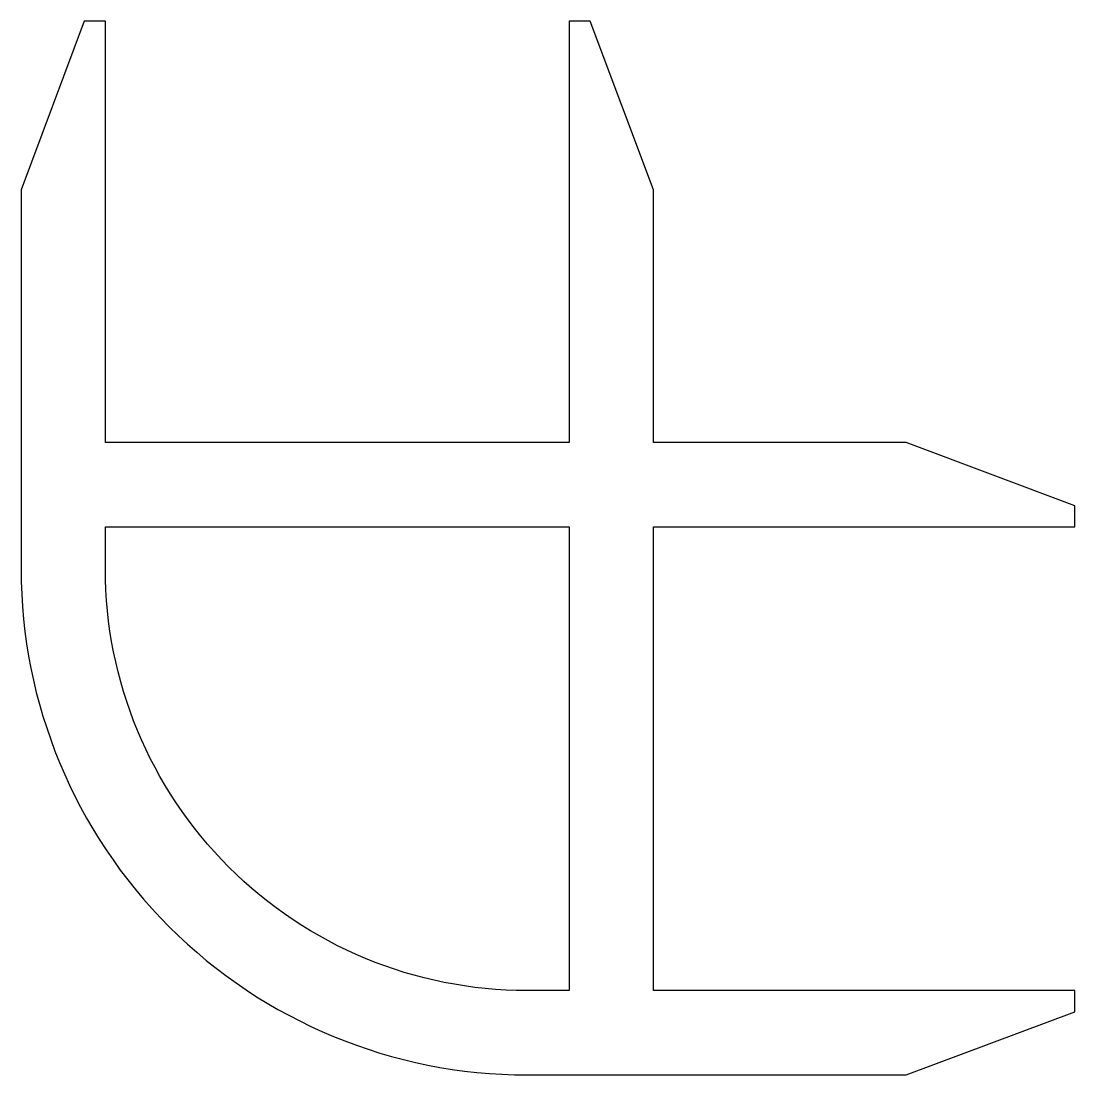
# Model space of a CAD drawing. Extents: x 172.4 to 197.4, y 216.2 to 241.2.
import ezdxf

# ---------------------------------------------------------------- set-up
doc = ezdxf.new("R2010")
doc.units = 0
doc.layers.get('0').update_dxf_attribs({"linetype": 'CONTINUOUS'})

msp = doc.modelspace()

# ---------------------------------------------------------------- linework, layer by layer
for points in [[(193.427, 216.197), (197.427, 217.697), (197.427, 218.197), (187.427, 218.197), (187.427, 229.197), (197.427, 229.197), (197.427, 229.697), (193.427, 231.197), (187.427, 231.197), (187.427, 237.197), (185.927, 241.197), (185.427, 241.197), (185.427, 231.197), (174.427, 231.197), (174.427, 241.197), (173.927, 241.197), (172.427, 237.197), (172.427, 228.197, 0.414214), (184.427, 216.197)], [(174.427, 228.197), (174.427, 229.197), (185.427, 229.197), (185.427, 218.197), (184.427, 218.197, -0.414214)]]:
    msp.add_lwpolyline(points, format="xyb", close=True)

doc.saveas('drawing.dxf')
